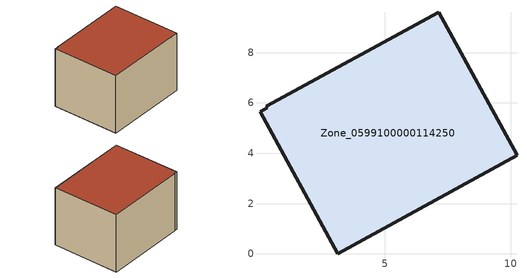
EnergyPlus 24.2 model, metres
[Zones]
Zone_0599100000114250
 floor ground (C_G): 0.03,5.65 0.31,5.8 0.28,5.86 7.14,9.61 10.25,3.92 3.12,0 z0
 wall outside (C_F): 10.25,3.92 7.14,9.61 0.28,5.86 0.31,5.8 0.03,5.65 3.12,0 10.25,3.92 z0:5.74
 roof outside (C_R): 0.31,5.8 0.03,5.65 3.12,0 10.25,3.92 7.14,9.61 0.28,5.86 z5.74
[BUILDING]
Pand.0599100000114250: North Axis=0; Terrain=City; Loads Convergence Tolerance Value=0.04; Temperature Convergence Tolerance Value=0.4; Solar Distribution=FullExterior; Maximum Number of Warmup Days=25; Minimum Number of Warmup Days=1
[Site:Location]
Rotterdam.The.Hague.AP_ZH_NLD Design_Conditions: Latitude=51.96; Longitude=4.45; Time Zone=1; Elevation=-4.5
[SITE:GROUNDTEMPERATURE:BUILDINGSURFACE]
18, 18, 18, 18, 18, 18, 18, 18, 18, 18, 18, 18
[MATERIAL] Thermal Absorptance=0.9; Solar Absorptance=0.7; Visible Absorptance=0.7
Name | Roughness | Thickness | Conductivity | Density | Specific Heat
G.TC.1946-1964 | MediumSmooth | 0.15 | 1 | 540 | 1210
F.TC.1946-1964 | Rough | 0.3 | 0.857143 | 1920 | 840
R.TC.1946-1964 | MediumRough | 0.2 | 0.235294 | 1500 | 1000
[CONSTRUCTION]
C_G: G.TC.1946-1964
C_F: F.TC.1946-1964
C_R: R.TC.1946-1964
[ZONE]
Zone_0599100000114250: Type=1; Multiplier=1; Ceiling Height=Autocalculate; Volume=Autocalculate; Floor Area=autocalculate; Part of Total Floor Area=Yes
[ZONEINFILTRATION:DESIGNFLOWRATE]
Infil_Zone_0599100000114250: Zone or ZoneList or Space or SpaceList=Zone_0599100000114250; Schedule=AlwaysOn; Design Flow Rate Calculation Method=Flow/Area; Flow Rate per Floor Area=0.003; Constant Term Coefficient=1; Temperature Term Coefficient=0; Velocity Term Coefficient=0; Velocity Squared Term Coefficient=0
[HVACTEMPLATE:ZONE:IDEALLOADSAIRSYSTEM]
Zone_0599100000114250: Maximum Heating Supply Air Temperature=50; Minimum Cooling Supply Air Temperature=13; Maximum Heating Supply Air Humidity Ratio=0.0156; Minimum Cooling Supply Air Humidity Ratio=0.0077; Heating Limit=NoLimit; Cooling Limit=NoLimit; Dehumidification Control Type=ConstantSensibleHeatRatio; Cooling Sensible Heat Ratio=0.7; Dehumidification Setpoint=60; Humidification Control Type=None; Humidification Setpoint=30; Outdoor Air Method=None; Outdoor Air Flow Rate per Person=0.00944; Outdoor Air Flow Rate per Zone Floor Area=0; Outdoor Air Flow Rate per Zone=0; Demand Controlled Ventilation Type=None; Outdoor Air Economizer Type=NoEconomizer; Heat Recovery Type=None; Sensible Heat Recovery Effectiveness=0.7; Latent Heat Recovery Effectiveness=0.65
[ZONECONTROL:THERMOSTAT]
ThermostatControl_Zone_0599100000114250: Zone or ZoneList=Zone_0599100000114250; Control Type Schedule=DualSetpointControlType; Control 1=Thermostat_Zone_0599100000114250; Temperature Difference Between Cutout And Setpoint=0
[THERMOSTATSETPOINT:DUALSETPOINT]
Thermostat_Zone_0599100000114250: Heating Setpoint Temperature Schedule=HeatingSetpoint_Zone_0599100000114250; Cooling Setpoint Temperature Schedule=CoolingSetpoint_Zone_0599100000114250
[SCHEDULE:COMPACT]
HeatingSetpoint_Zone_0599100000114250: Through: 12/31, For: AllDays, Until: 24:00, 21
CoolingSetpoint_Zone_0599100000114250: Through: 12/31, For: AllDays, Until: 24:00, 24
DualSetpointControlType: Through: 12/31, For: AllDays, Until: 24:00, 4
AlwaysOn: Through: 12/31, For: AllDays, Until: 24:00, 1
